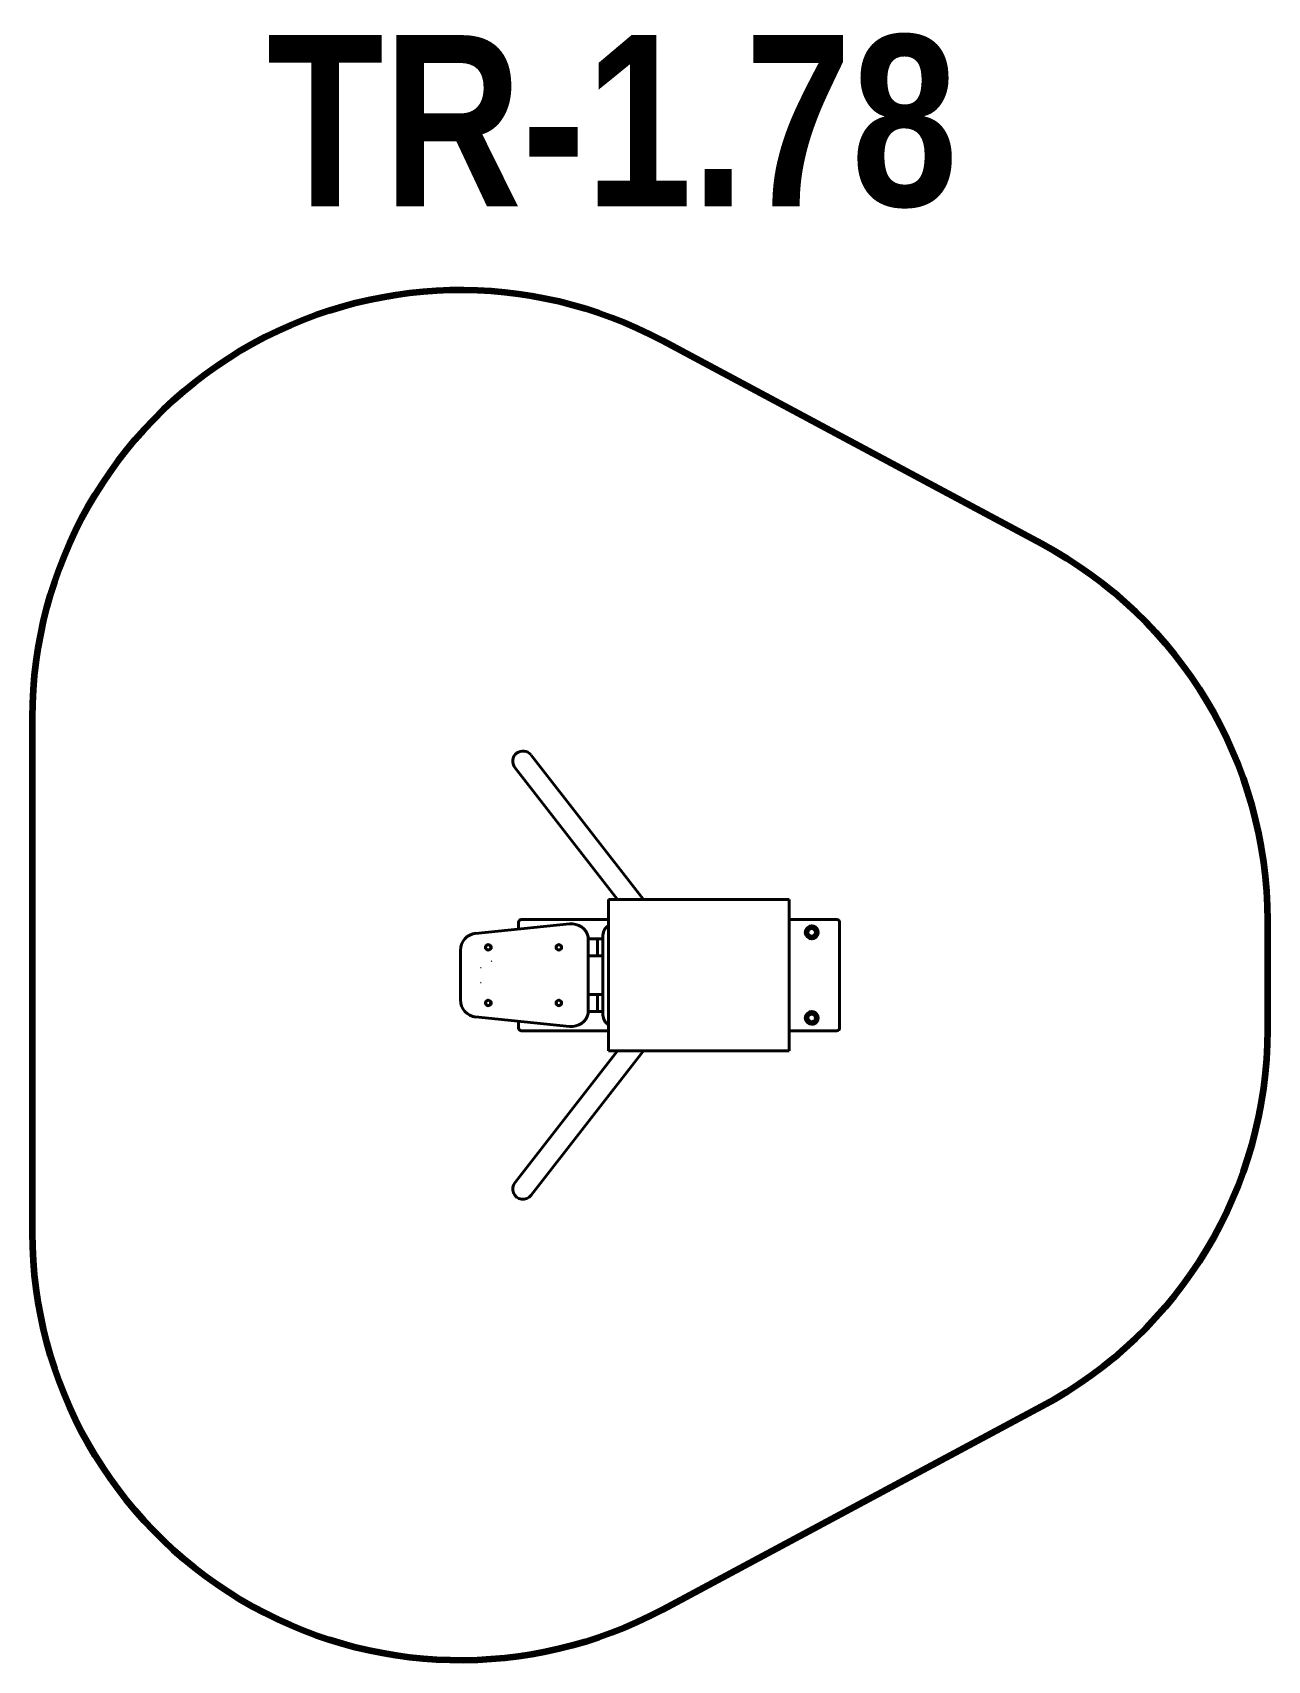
# Model space of a CAD drawing. Header units: millimetres. Extents: x 96610 to 99496, y 853 to 4659.
import ezdxf

# ---------------------------------------------------------------- set-up
doc = ezdxf.new("R2010")
doc.units = ezdxf.units.MM
doc.layers.add('DiKom', color=7, linetype='Continuous')
doc.styles.add('style1', font='arialbd.ttf', dxfattribs={"width": 0.8})

msp = doc.modelspace()

# ---------------------------------------------------------------- linework, layer by layer
at = {"layer": 'DiKom', "color": 7, "linetype": 'Continuous', "lineweight": 40}
for p, q in [((98038, 2632.1), (97774.9, 2969.8)), ((97737, 2940.3), (97977.1, 2632.1)), ((98377.9, 2632.1), (97955.9, 2632.1)), ((97955.9, 2632.1), (97955.9, 2278.1)), ((98377.9, 2278.1), (98377.9, 2632.1)), ((97645.1, 2552.8), (97697.8, 2558.1)), ((97697.8, 2558.1), (97865.1, 2574.8)), ((97745.9, 2579.1), (97745.9, 2562.9)), ((97751.9, 2585.1), (97955.9, 2585.1)), ((98377.9, 2585.1), (98489.9, 2585.1)), ((98495.9, 2579.1), (98495.9, 2331.1)), ((97609.8, 2455.1), (97609.8, 2513.1)), ((97674.8, 2527.6), (97668.3, 2523.8)), ((97668.3, 2523.8), (97668.3, 2516.3)), ((97668.3, 2516.3), (97674.8, 2512.6)), ((97681.3, 2523.8), (97674.8, 2527.6)), ((97674.8, 2512.6), (97681.3, 2516.3)), ((97681.3, 2516.3), (97681.3, 2523.8)), ((97839.8, 2527.6), (97833.3, 2523.8)), ((97833.3, 2523.8), (97833.3, 2516.3)), ((97833.3, 2516.3), (97839.8, 2512.6)), ((97846.3, 2523.8), (97839.8, 2527.6)), ((97839.8, 2512.6), (97846.3, 2516.3)), ((97846.3, 2516.3), (97846.3, 2523.8)), ((97908.7, 2544.7), (97908.7, 2455.1)), ((97943.1, 2540.1), (97908.7, 2540.1)), ((97929.8, 2540.1), (97929.8, 2500.1)), ((97943, 2548.6), (97943, 2455.1)), ((97942.5, 2500.1), (97909.8, 2500.1)), ((97942.5, 2500.1), (97909.8, 2500.1)), ((97609.8, 2455.1), (97609.8, 2397.1)), ((97908.7, 2455.1), (97908.7, 2365.5)), ((97943, 2455.1), (97943, 2361.6)), ((97943, 2410.1), (97908.7, 2410.1)), ((97929.8, 2410.1), (97929.8, 2370.1)), ((97930.2, 2370.1), (97930.2, 2410.1)), ((97674.8, 2397.6), (97668.3, 2393.8)), ((97668.3, 2393.8), (97668.3, 2386.3)), ((97668.3, 2386.3), (97674.8, 2382.6)), ((97681.3, 2393.8), (97674.8, 2397.6)), ((97674.8, 2382.6), (97681.3, 2386.3)), ((97681.3, 2386.3), (97681.3, 2393.8)), ((97839.8, 2397.6), (97833.3, 2393.8)), ((97833.3, 2393.8), (97833.3, 2386.3)), ((97833.3, 2386.3), (97839.8, 2382.6)), ((97846.3, 2393.8), (97839.8, 2397.6)), ((97839.8, 2382.6), (97846.3, 2386.3)), ((97846.3, 2386.3), (97846.3, 2393.8)), ((97943.1, 2370.1), (97908.7, 2370.1)), ((97645.1, 2357.4), (97697.8, 2352.1)), ((97697.8, 2352.1), (97865.1, 2335.4)), ((97745.9, 2347.3), (97745.9, 2331.1)), ((97751.9, 2325.1), (97955.9, 2325.1)), ((98489.9, 2325.1), (98377.9, 2325.1)), ((97737, 1969.8), (97977.1, 2278.1)), ((98038, 2278.1), (97774.9, 1940.3)), ((97955.9, 2278.1), (98377.9, 2278.1))]:
    msp.add_line(p, q, dxfattribs=at)
at = {"layer": 'DiKom', "color": 3, "lineweight": 200}
msp.add_lwpolyline([(96609.8, 1852.8), (96609.8, 3057.4, -0.566833), (98082.1, 3938.8), (98968.2, 3464, -0.276461), (99495.9, 2582.6), (99495.9, 2327.6, -0.276461), (98968.2, 1446.2), (98082.1, 971.4, -0.566833)], format="xyb", close=True, dxfattribs=at)
at = {"layer": 'DiKom', "color": 7, "linetype": 'Continuous', "lineweight": 40}
for centre, radius in [((98430.9, 2555.1), 15), ((98430.9, 2555.1), 9), ((98430.9, 2555.1), 9), ((97674.8, 2520.1), 6.18), ((97839.8, 2520.1), 6.18), ((97674.8, 2390.1), 6.18), ((97839.8, 2390.1), 6.18), ((98430.9, 2355.1), 15), ((98430.9, 2355.1), 9)]:
    msp.add_circle(centre, radius, dxfattribs=at)
for centre, radius, start, end in [((97755.9, 2955.1), 24, 37.9182, 217.9182), ((97649.8, 2513.1), 40, 94.6349, 180), ((97751.9, 2579.1), 6, 90, 180), ((97869.8, 2535.1), 40, 13.9359, 96.7671), ((97968, 2548.6), 25, 118.8673, 180), ((98430.9, 2555.1), 15, 250.5289, 109.4711), ((98430.9, 2555.1), 9, 236.2512, 123.7488), ((98489.9, 2579.1), 6, 0, 90), ((97982.5, 2535.1), 40, 179.9613, 180), ((97649.8, 2513.1), 40, 322.7529, 322.7753), ((97649.8, 2513.1), 40, 280.7102, 280.8069), ((97649.8, 2397.1), 40, 79.1931, 79.2898), ((97649.8, 2397.1), 40, 180, 265.3651), ((97869.8, 2375.1), 40, 263.2329, 346.0641), ((97968, 2361.6), 25, 180, 241.1327), ((98430.9, 2355.1), 15, 250.5289, 109.4711), ((98430.9, 2355.1), 9, 236.2512, 123.7488), ((97751.9, 2331.1), 6, 180, 270), ((98489.9, 2331.1), 6, 270, 0), ((97755.9, 1955.1), 24, 142.0818, 322.0818)]:
    msp.add_arc(centre, radius, start, end, dxfattribs=at)

# ---------------------------------------------------------------- texts
at = {"layer": 'DiKom', "insert": (97157.4, 4653), "char_height": 400, "attachment_point": 1, "style": 'style1'}
msp.add_mtext_dynamic_manual_height_columns('TR-1.78', width=2518.219, gutter_width=2.09, heights=[0], dxfattribs=at)

doc.saveas('drawing.dxf')
